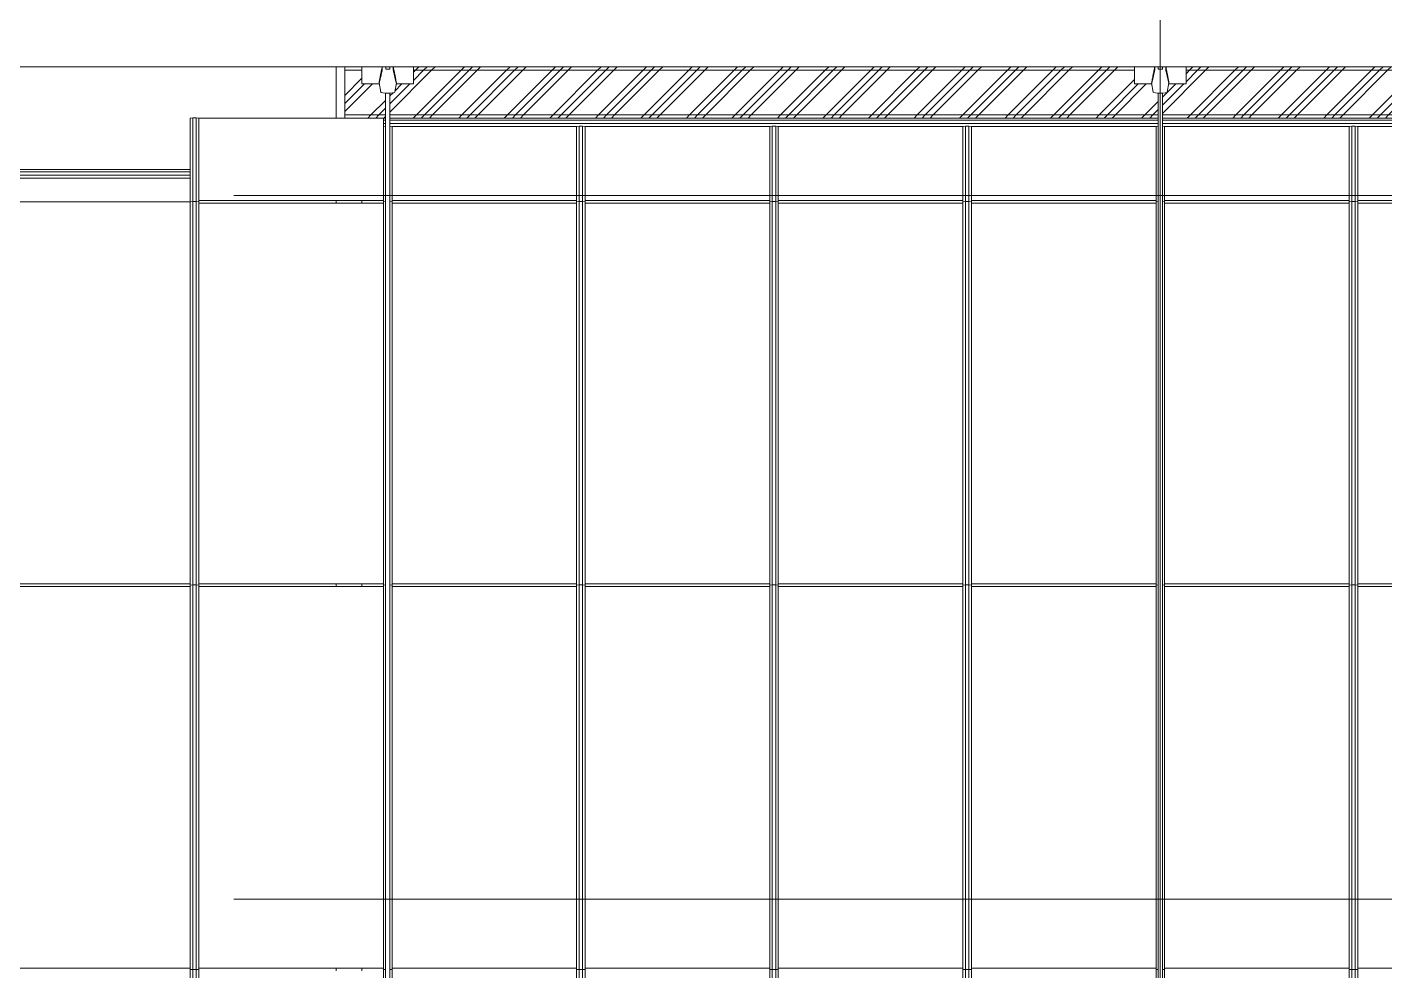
# Model space of a CAD drawing. Header units: millimetres. Extents: x 124696 to 347024, y 412631 to 564609.
# Drawn here: x 251071 to 258980, y 483334 to 488833 of the extents above; entities that cross this region are included whole.
import ezdxf

# ---------------------------------------------------------------- set-up
doc = ezdxf.new("R2010")
doc.units = ezdxf.units.MM
doc.header["$LTSCALE"] = 1500
doc.header["$MEASUREMENT"] = 0
doc.linetypes.add('二层平面图$0$轴网线_12_3_3_3 mm', pattern=[21, 12, -3, 3, -3])
doc.layers.add('0-建筑底图', color=7, linetype='Continuous')
for name, color, linetype, lineweight in [('二层平面图$0$A-LINE', 7, 'Continuous', 9), ('二层平面图$0$A-NORM-MODEL', 6, 'Continuous', 9), ('二层平面图$0$A-WALL-CURT-PANEL-2', 7, 'Continuous', 9), ('二层平面图$0$A-WALL-CURT-STILE-2', 7, 'Continuous', 9), ('二层平面图$0$ANNO-DOTE-1', 10, '二层平面图$0$轴网线_12_3_3_3 mm', 15), ('二层平面图$0$临时结构', 7, 'Continuous', 9)]:
    doc.layers.add(name, color=color, linetype=linetype, lineweight=lineweight)
pattern_1 = [(45, (0, 0), (-132.58252, 132.58252), []), (45, (46.88, 0), (0, 265.16504), []), (45, (-46.88, 0), (0, 265.16504), [])]

# ---------------------------------------------------------------- blocks, each defined once
blk = doc.blocks.new('二层平面图$0$游泳馆侧墙压顶 - 游泳馆侧墙压顶-8562950-104-2F')
at = {"layer": '二层平面图$0$A-LINE'}
blk.add_line((139100, 32250), (96750, 32250), dxfattribs=at)
blk = doc.blocks.new('二层平面图$0$拉锁节点_泳池侧墙2 - 拉锁节点_泳池侧墙2-8588481-104-2F')
at = {"layer": '二层平面图$0$A-LINE'}
for p, q in [((50, 32), (68.6, 32)), ((50, 12), (62.8, 12)), ((197.3, 40.9), (143.2, 50.6)), ((62.8, -12), (50, -12)), ((68.6, -32), (50, -32)), ((143.2, -50.6), (197.3, -40.9))]:
    blk.add_line(p, q, dxfattribs=at)
for start_param, end_param in [(4.712389, 6.252944), (3.171834, 4.712389)]:
    blk.add_ellipse((197.1, 0), major_axis=(0, 41), ratio=0.169005, start_param=start_param, end_param=end_param, dxfattribs=at)
for points, knots in [([(50, 32.2), (53.7, 32.9), (61.3, 34.5), (70.8, 36.4), (78.6, 38), (84.5, 39.2), (89.4, 40.2), (93.3, 41), (96.2, 41.5), (99.1, 42.1), (102.9, 42.9), (107.8, 43.8), (112.5, 44.8), (115.7, 45.4), (117.6, 45.7), (118.9, 46), (120.2, 46.3), (122.1, 46.6), (125.4, 47.2), (130.1, 48.1), (134.3, 48.9), (137.1, 49.4), (138.6, 49.6), (139.5, 49.8), (140.4, 49.9), (141.8, 50.1), (142.7, 50.2), (143.1, 50.1), (143.2, 50.1)], [-0.9955268, -0.9955268, -0.9955268, -0.9955268, -0.9444444, -0.8888889, -0.8611111, -0.8333333, -0.8055556, -0.7916667, -0.7777778, -0.7638889, -0.75, -0.7222222, -0.6944444, -0.6805556, -0.6736111, -0.6666667, -0.6597222, -0.6527778, -0.6388889, -0.6111111, -0.5833333, -0.5694444, -0.5555556, -0.5486111, -0.5416667, -0.5277778, -0.5, -0.4926387, -0.4926387, -0.4926387, -0.4926387]), ([(143.2, -50.1), (143.1, -50.1), (142.7, -50.2), (141.8, -50.1), (140.5, -49.9), (139.6, -49.8), (138.6, -49.6), (137.2, -49.4), (134.4, -48.9), (130.1, -48.1), (125.4, -47.2), (122.1, -46.6), (120.2, -46.3), (118.9, -46), (117.6, -45.7), (115.8, -45.4), (112.5, -44.8), (107.8, -43.8), (103, -42.9), (99.1, -42.1), (96.2, -41.5), (93.3, -41), (89.4, -40.2), (84.6, -39.2), (78.7, -38), (70.8, -36.4), (61.3, -34.5), (53.7, -32.9), (50, -32.2)], [-0.5069782, -0.5069782, -0.5069782, -0.5069782, -0.5, -0.4722222, -0.4583333, -0.4513889, -0.4444444, -0.4305556, -0.4166667, -0.3888889, -0.3611111, -0.3472222, -0.3402778, -0.3333333, -0.3263889, -0.3194444, -0.3055556, -0.2777778, -0.25, -0.2361111, -0.2222222, -0.2083333, -0.1944444, -0.1666667, -0.1388889, -0.1111111, -0.0555556, -0.0044656, -0.0044656, -0.0044656, -0.0044656])]:
    blk.add_open_spline(points, degree=3, knots=knots, dxfattribs=at)
at = {"layer": '二层平面图$0$A-NORM-MODEL'}
for start_param, end_param in [(6.252944, 6.283185), (3.141593, 3.171834)]:
    blk.add_ellipse((197.1, 0), major_axis=(0, 41), ratio=0.169005, start_param=start_param, end_param=end_param, dxfattribs=at)
for points in [[(62.8, 12), (62.9, 10), (63, 6), (63, 2), (63, 0)], [(63, 0), (63, -2), (63, -6), (62.9, -10), (62.8, -12)]]:
    blk.add_open_spline(points, degree=3, dxfattribs=at)
for points, knots in [([(143.2, 50.1), (143.4, 50.1), (143.6, 50.1), (143.4, 49.9), (143.2, 49.8), (142.8, 49.7), (142.1, 49.4), (140.3, 48.9), (137.3, 48.2), (133.7, 47.3), (131.2, 46.6), (129.7, 46.3), (128.7, 46), (127.6, 45.8), (126.2, 45.4), (123.6, 44.8), (119.7, 43.9), (115.7, 42.9), (112.4, 42.1), (110, 41.5), (107.5, 41), (104.2, 40.2), (100, 39.2), (94.9, 38), (88, 36.4), (79.3, 34.4), (72.2, 32.8), (68.6, 32)], [-0.4926387, -0.4926387, -0.4926387, -0.4926387, -0.4722222, -0.4583333, -0.4513889, -0.4444444, -0.4305556, -0.4166667, -0.3888889, -0.3611111, -0.3472222, -0.3402778, -0.3333333, -0.3263889, -0.3194444, -0.3055556, -0.2777778, -0.25, -0.2361111, -0.2222222, -0.2083333, -0.1944444, -0.1666667, -0.1388889, -0.1111111, -0.0555556, 0, 0, 0, 0]), ([(68.6, -32), (72.2, -32.8), (79.3, -34.4), (88, -36.4), (94.8, -38), (100, -39.2), (104.2, -40.2), (107.5, -41), (109.9, -41.5), (112.4, -42.1), (115.7, -42.9), (119.7, -43.8), (123.6, -44.8), (126.2, -45.4), (127.6, -45.8), (128.7, -46), (129.7, -46.3), (131.1, -46.6), (133.7, -47.3), (137.3, -48.2), (140.3, -48.9), (142, -49.4), (142.8, -49.7), (143.1, -49.8), (143.4, -49.9), (143.6, -50.1), (143.4, -50.1), (143.2, -50.1)], [-1, -1, -1, -1, -0.9444444, -0.8888889, -0.8611111, -0.8333333, -0.8055556, -0.7916667, -0.7777778, -0.7638889, -0.75, -0.7222222, -0.6944444, -0.6805556, -0.6736111, -0.6666667, -0.6597222, -0.6527778, -0.6388889, -0.6111111, -0.5833333, -0.5694444, -0.5555556, -0.5486111, -0.5416667, -0.5277778, -0.5069782, -0.5069782, -0.5069782, -0.5069782])]:
    blk.add_open_spline(points, degree=3, knots=knots, dxfattribs=at)
blk = doc.blocks.new('二层平面图$0$2PTs-line 拉杆 - 拉杆_25-V398-104-2F')
at = {"layer": '二层平面图$0$临时结构'}
for p, q in [((112487.5, 32096.5), (112487.5, 22697.1)), ((112487.5, 22697.1), (112487.5, 32096.5)), ((112512.5, 22697.1), (112512.5, 32096.5)), ((112512.5, 32096.5), (112512.5, 22697.1))]:
    blk.add_line(p, q, dxfattribs=at)
blk.add_ellipse((112500, 22697.1), major_axis=(12.5, 0), ratio=0.168962, start_param=3.141593, end_param=6.283185, dxfattribs=at)
blk = doc.blocks.new('二层平面图$0$玻璃屋面天沟 - 玻璃屋面天沟-8739030-104-2F')
at = {"layer": '二层平面图$0$A-NORM-MODEL'}
h = blk.add_hatch(dxfattribs=at)
h.set_pattern_fill('FP_47', color=256, style=0, pattern_type=2)
h.set_pattern_definition(pattern_1)
h.paths.add_polyline_path([(135170, 32230), (135170, 32250), (135150, 32250), (135150, 32230)])
h.paths.add_polyline_path([(107750, 32230), (107850, 32230), (107850, 32250), (107750, 32250)])
h.paths.add_polyline_path([(108150, 32230), (112350, 32230), (112350, 32250), (108150, 32250)])
h.paths.add_polyline_path([(134850, 32230), (134850, 32250), (130650, 32250), (130650, 32230), (134218, 32230)])
h.paths.add_polyline_path([(112650, 32230), (116850, 32230), (116850, 32250), (112650, 32250)])
h.paths.add_polyline_path([(130350, 32230), (130350, 32250), (126150, 32250), (126150, 32230), (130076.1, 32230)])
h.paths.add_polyline_path([(117150, 32230), (121350, 32230), (121350, 32250), (117150, 32250)])
h.paths.add_polyline_path([(125850, 32230), (125850, 32250), (121650, 32250), (121650, 32230), (124553.7, 32230)])
h = blk.add_hatch(dxfattribs=at)
h.set_pattern_fill('FP_47', color=256, style=0, pattern_type=2)
h.set_pattern_definition(pattern_1)
h.paths.add_polyline_path([(121512.5, 31970), (125987.5, 31970), (125987.5, 32096.5), (125968, 32098.8), (125961.8, 32101.1), (125959, 32102.9), (125950.3, 32150), (125850, 32150), (125850, 32230), (121650, 32230), (121650, 32150), (121548.5, 32150), (121540.1, 32102.3), (121532, 32098.8), (121512.5, 32096.4)])
h.paths.add_polyline_path([(107968, 31970), (107987.5, 31970), (107986.3, 32096.6), (107968, 32098.8), (107961.8, 32101.1), (107959, 32102.9), (107950.3, 32150), (107850, 32150), (107850, 32230), (107750, 32230), (107750, 31970)])
h.paths.add_polyline_path([(108032, 31970), (112487.5, 31970), (112487.5, 32096.5), (112468, 32098.8), (112461.8, 32101.1), (112459, 32102.9), (112450.3, 32150), (112350, 32150), (112350, 32230), (108150, 32230), (108150, 32150), (108048.5, 32150), (108039.3, 32101.8), (108032, 32098.8), (108012.5, 32096.4), (108012.5, 31970), (108022.2, 31970)])
h.paths.add_polyline_path([(112532, 31970), (116987.5, 31970), (116987.5, 32096.5), (116968, 32098.8), (116961.8, 32101.1), (116959, 32102.9), (116950.3, 32150), (116850, 32150), (116850, 32230), (112650, 32230), (112650, 32150), (112548.5, 32150), (112539.3, 32101.8), (112532, 32098.8), (112512.5, 32096.4), (112512.5, 31970), (112522.2, 31970)])
h.paths.add_polyline_path([(135022.2, 31970), (135150, 31970), (135150, 32150), (135048.5, 32150), (135039.3, 32101.8), (135032, 32098.8), (135012.5, 32096.4), (135012.5, 31970)])
h.paths.add_polyline_path([(117032, 31970), (121487.5, 31970), (121487.5, 32096.5), (121468, 32098.8), (121460.7, 32101.8), (121459, 32102.9), (121450.3, 32150), (121350, 32150), (121350, 32230), (117150, 32230), (117150, 32150), (117048.5, 32150), (117039.3, 32101.8), (117032, 32098.8), (117012.5, 32096.4), (117012.5, 31970), (117022.2, 31970)])
h.paths.add_polyline_path([(134987.5, 31970), (134987.5, 32096.5), (134968, 32098.8), (134961.4, 32101.4), (134959, 32102.9), (134950.3, 32150), (134850, 32150), (134850, 32230), (130650, 32230), (130650, 32150), (130548.5, 32150), (130539.3, 32101.8), (130532, 32098.8), (130512.5, 32096.4), (130512.5, 31970), (134977.8, 31970)])
h.paths.add_polyline_path([(126032, 31970), (130487.5, 31970), (130487.5, 32096.5), (130468, 32098.8), (130461.8, 32101.1), (130459, 32102.9), (130450.3, 32150), (130350, 32150), (130350, 32230), (126150, 32230), (126150, 32150), (126048.5, 32150), (126039.3, 32101.8), (126032, 32098.8), (126012.5, 32096.4), (126012.5, 31970), (126022.2, 31970)])
h = blk.add_hatch(dxfattribs=at)
h.set_pattern_fill('FP_47', color=256, style=0, pattern_type=2)
h.set_pattern_definition(pattern_1)
h.paths.add_polyline_path([(128695.5, 31951.6), (130487.5, 31951.6), (130487.5, 31970), (126012.5, 31970), (126012.5, 31951.6), (128250, 31951.6)])
h.paths.add_polyline_path([(121102.1, 31951.6), (121487.5, 31951.6), (121487.5, 31970), (117012.5, 31970), (117012.5, 31951.6), (120411.8, 31951.6)])
h.paths.add_polyline_path([(135150, 31951.6), (135150, 31970), (135012.5, 31970), (135012.5, 31951.6)])
h.paths.add_polyline_path([(107986.3, 31951.6), (107987.5, 31951.6), (107986.3, 31970), (107750, 31970), (107750, 31951.6), (107975, 31951.6)])
h.paths.add_polyline_path([(134987.5, 31951.6), (134987.5, 31970), (130512.5, 31970), (130512.5, 31951.6), (134908.3, 31951.6)])
h.paths.add_polyline_path([(108012.5, 31951.6), (112487.5, 31951.6), (112487.5, 31970), (108012.5, 31970)])
h.paths.add_polyline_path([(112512.5, 31951.6), (116987.5, 31951.6), (116987.5, 31970), (112512.5, 31970)])
h.paths.add_polyline_path([(125987.5, 31951.6), (125987.5, 31970), (121512.5, 31970), (121512.5, 31951.6), (125934.3, 31951.6)])
at = {"layer": '二层平面图$0$A-LINE'}
for p, q in [((107850, 32230), (107750, 32230)), ((112350, 32230), (108150, 32230)), ((116850, 32230), (112650, 32230)), ((107986.3, 31970), (107750, 31970)), ((112487.5, 31970), (108012.5, 31970)), ((116987.5, 31970), (112512.5, 31970))]:
    blk.add_line(p, q, dxfattribs=at)
blk = doc.blocks.new('二层平面图$0$系统嵌板 - 玻璃-V411-104-2F')
at = {"layer": '二层平面图$0$A-WALL-CURT-PANEL-2'}
for p, q in [((106850, 29221.8), (105775, 29221.8)), ((105775, 29221.8), (105775, 28109.6)), ((105775, 28109.6), (105775, 26997.5)), ((105775, 26997.5), (106850, 26997.5))]:
    blk.add_line(p, q, dxfattribs=at)
blk = doc.blocks.new('二层平面图$0$系统嵌板 - 玻璃-13232863-104-2F')
at = {"layer": '二层平面图$0$A-WALL-CURT-PANEL-2'}
for p, q in [((106850, 31463.6), (105775, 31463.6)), ((105775, 31463.6), (105775, 30346.6)), ((105775, 30346.6), (105775, 29237)), ((105775, 29237), (106850, 29237))]:
    blk.add_line(p, q, dxfattribs=at)
blk = doc.blocks.new('二层平面图$0$系统嵌板 - 玻璃-V412-104-2F')
at = {"layer": '二层平面图$0$A-WALL-CURT-PANEL-2'}
for p, q in [((106850, 31602.1), (105775, 31602.1)), ((105775, 31602.1), (105775, 31463.7)), ((105775, 31463.7), (106850, 31463.7))]:
    blk.add_line(p, q, dxfattribs=at)
blk = doc.blocks.new('二层平面图$0$矩形竖梃 - 泳池固定屋面龙骨_中-V428-104-2F')
at = {"layer": '二层平面图$0$A-WALL-CURT-STILE-2'}
for p, q in [((105775, 31638.7), (105775, 31651.6)), ((106850, 31651.6), (105775, 31651.6)), ((105775, 31618.9), (105775, 31638.7)), ((106850, 31638.7), (105775, 31638.7)), ((105775, 31602.1), (105775, 31618.9)), ((106850, 31618.9), (105775, 31618.9)), ((106850, 31602.1), (105775, 31602.1))]:
    blk.add_line(p, q, dxfattribs=at)
blk = doc.blocks.new('二层平面图$0$系统嵌板 - 玻璃-V491-104-2F')
at = {"layer": '二层平面图$0$A-WALL-CURT-PANEL-2'}
for p, q in [((133850, 29222.1), (132775, 29222.1)), ((132775, 29222.1), (132775, 28109.8)), ((133850, 28109.8), (133850, 29222.1)), ((132775, 28109.8), (132775, 26997.6)), ((133850, 26997.6), (133850, 28109.8)), ((132775, 26997.6), (133850, 26997.6))]:
    blk.add_line(p, q, dxfattribs=at)
blk = doc.blocks.new('二层平面图$0$系统嵌板 - 玻璃-V492-104-2F')
at = {"layer": '二层平面图$0$A-WALL-CURT-PANEL-2'}
for p, q in [((133850, 31456.5), (132775, 31456.5)), ((132775, 31456.5), (132775, 30346.9)), ((133850, 30346.9), (133850, 31456.5)), ((132775, 30346.9), (132775, 29237.2)), ((133850, 29237.2), (133850, 30346.9)), ((132775, 29237.2), (133850, 29237.2))]:
    blk.add_line(p, q, dxfattribs=at)
blk = doc.blocks.new('二层平面图$0$系统嵌板 - 玻璃-V482-104-2F')
at = {"layer": '二层平面图$0$A-WALL-CURT-PANEL-2'}
for p, q in [((134975, 31902.1), (133900, 31902.1)), ((133900, 31902.1), (133900, 31471.6)), ((134975, 31471.6), (134975, 31902.1)), ((133900, 31471.6), (134975, 31471.6))]:
    blk.add_line(p, q, dxfattribs=at)
blk = doc.blocks.new('二层平面图$0$矩形竖梃 - 泳池固定屋面龙骨_中-13232934-104-2F')
at = {"layer": '二层平面图$0$A-WALL-CURT-STILE-2'}
for p, q in [((107986.3, 31903.6), (107975, 31902.1)), ((107975, 31902.1), (107975, 31464.1)), ((108025, 31902.1), (108012.5, 31903.8)), ((108025, 31902.1), (108025, 31464.1)), ((107975, 31464.1), (107986.3, 31465.5)), ((108012.5, 31465.6), (108025, 31464.1))]:
    blk.add_line(p, q, dxfattribs=at)
blk = doc.blocks.new('二层平面图$0$矩形竖梃 - 泳池固定屋面龙骨_边-V541-104-2F')
at = {"layer": '二层平面图$0$A-WALL-CURT-STILE-2'}
for p, q in [((106865, 26991.3), (106850, 26990)), ((106850, 26990), (106850, 25868.1)), ((106885, 26991.3), (106865, 26991.3)), ((106865, 26991.3), (106865, 25869.2)), ((106900, 26990), (106885, 26991.3)), ((106885, 26991.3), (106885, 25869.2)), ((106900, 26990), (106900, 25868.1))]:
    blk.add_line(p, q, dxfattribs=at)
blk = doc.blocks.new('二层平面图$0$矩形竖梃 - 泳池固定屋面龙骨_边-V542-104-2F')
at = {"layer": '二层平面图$0$A-WALL-CURT-STILE-2'}
for p, q in [((106850, 28109.8), (106850, 26990)), ((106865, 28111.3), (106865, 26991.3)), ((106885, 28111.3), (106885, 26991.3)), ((106900, 28109.8), (106900, 26990)), ((106850, 26990), (106865, 26991.3)), ((106865, 26991.3), (106885, 26991.3)), ((106885, 26991.3), (106900, 26990))]:
    blk.add_line(p, q, dxfattribs=at)
blk = doc.blocks.new('二层平面图$0$矩形竖梃 - 泳池固定屋面龙骨_边-13232936-104-2F')
at = {"layer": '二层平面图$0$A-WALL-CURT-STILE-2'}
for p, q in [((136075, 6770.3), (136075, 7890.2)), ((136090, 6768.7), (136090, 7888.7)), ((136110, 6768.7), (136110, 7888.7)), ((136125, 6770.3), (136125, 7890.2)), ((136075, 6770.3), (136090, 6768.7)), ((136090, 6768.7), (136110, 6768.7)), ((136110, 6768.7), (136125, 6770.3))]:
    blk.add_line(p, q, dxfattribs=at)
blk = doc.blocks.new('二层平面图$0$矩形竖梃 - 泳池固定屋面龙骨_边-13232937-104-2F')
at = {"layer": '二层平面图$0$A-WALL-CURT-STILE-2'}
for p, q in [((136090, 6768.7), (136075, 6770.3)), ((136075, 5653.1), (136075, 6770.3)), ((136110, 6768.7), (136090, 6768.7)), ((136090, 5651.3), (136090, 6768.7)), ((136125, 6770.3), (136110, 6768.7)), ((136110, 5651.3), (136110, 6768.7)), ((136125, 5653.1), (136125, 6770.3))]:
    blk.add_line(p, q, dxfattribs=at)
blk = doc.blocks.new('二层平面图$0$矩形竖梃 - 泳池固定屋面龙骨_边-13232930-104-2F')
at = {"layer": '二层平面图$0$A-WALL-CURT-STILE-2'}
for p, q in [((136075, 4535.9), (136075, 5653.1)), ((136090, 4534.1), (136090, 5651.3)), ((136110, 4534.1), (136110, 5651.3)), ((136125, 4535.9), (136125, 5653.1)), ((136075, 4535.9), (136090, 4534.1)), ((136090, 4534.1), (136110, 4534.1)), ((136110, 4534.1), (136125, 4535.9))]:
    blk.add_line(p, q, dxfattribs=at)
blk = doc.blocks.new('二层平面图$0$矩形竖梃 - 泳池固定屋面龙骨_边-13232931-104-2F')
at = {"layer": '二层平面图$0$A-WALL-CURT-STILE-2'}
for p, q in [((106850, 31951.6), (106865, 31953.6)), ((106850, 31951.6), (106850, 31464.1)), ((106865, 31953.6), (106885, 31953.6)), ((106865, 31953.6), (106865, 31465.9)), ((106885, 31953.6), (106900, 31951.6)), ((106885, 31953.6), (106885, 31465.9)), ((106900, 31951.6), (106900, 31464.1)), ((106850, 31464.1), (106865, 31465.9)), ((106865, 31465.9), (106885, 31465.9)), ((106885, 31465.9), (106900, 31464.1))]:
    blk.add_line(p, q, dxfattribs=at)
blk = doc.blocks.new('二层平面图$0$矩形竖梃 - 泳池固定屋面龙骨_中-8775596-104-2F')
at = {"layer": '二层平面图$0$A-WALL-CURT-STILE-2'}
for p, q in [((132750, 4081.1), (133875, 4081.1)), ((132750, 4061.3), (133875, 4061.3)), ((132750, 4048.4), (133875, 4048.4)), ((132775, 4097.9), (133850, 4097.9))]:
    blk.add_line(p, q, dxfattribs=at)
blk = doc.blocks.new('二层平面图$0$矩形竖梃 - 泳池固定屋面龙骨_中-V546-104-2F')
at = {"layer": '二层平面图$0$A-WALL-CURT-STILE-2'}
for p, q in [((131625, 31951.6), (130512.5, 31951.6)), ((131625, 31938.7), (130512.5, 31938.7)), ((131625, 31918.9), (130512.5, 31918.9)), ((131600, 31902.1), (130525, 31902.1))]:
    blk.add_line(p, q, dxfattribs=at)
blk = doc.blocks.new('二层平面图$0$矩形竖梃 - 泳池固定屋面龙骨_中-V545-104-2F')
at = {"layer": '二层平面图$0$A-WALL-CURT-STILE-2'}
for p, q in [((134987.5, 31951.6), (133875, 31951.6)), ((134987.5, 31938.7), (133875, 31938.7)), ((134987.5, 31918.9), (133875, 31918.9)), ((134975, 31902.1), (133900, 31902.1))]:
    blk.add_line(p, q, dxfattribs=at)
blk = doc.blocks.new('二层平面图$0$矩形竖梃 - 泳池固定屋面龙骨_中-V548-104-2F')
at = {"layer": '二层平面图$0$A-WALL-CURT-STILE-2'}
for p, q in [((107975, 31938.7), (107975, 31951.6)), ((107986.3, 31951.6), (107975, 31951.6)), ((109125, 31951.6), (108012.5, 31951.6)), ((107975, 31918.9), (107975, 31938.7)), ((107986.3, 31938.7), (107975, 31938.7)), ((107975, 31902.1), (107975, 31918.9)), ((107986.3, 31918.9), (107975, 31918.9)), ((109125, 31938.7), (108012.5, 31938.7)), ((109125, 31918.9), (108012.5, 31918.9)), ((109100, 31902.1), (108025, 31902.1))]:
    blk.add_line(p, q, dxfattribs=at)
blk = doc.blocks.new('二层平面图$0$矩形竖梃 - 泳池固定屋面龙骨_中-V579-104-2F')
at = {"layer": '二层平面图$0$A-WALL-CURT-STILE-2'}
for p, q in [((133865, 26991.3), (133850, 26990)), ((133850, 26990), (133850, 25868.1)), ((133885, 26991.3), (133865, 26991.3)), ((133865, 26991.3), (133865, 25869.2)), ((133900, 26990), (133885, 26991.3)), ((133885, 26991.3), (133885, 25869.2)), ((133900, 26990), (133900, 25868.1))]:
    blk.add_line(p, q, dxfattribs=at)
blk = doc.blocks.new('二层平面图$0$矩形竖梃 - 泳池固定屋面龙骨_中-V580-104-2F')
at = {"layer": '二层平面图$0$A-WALL-CURT-STILE-2'}
for p, q in [((133850, 28109.8), (133850, 26990)), ((133865, 28111.3), (133865, 26991.3)), ((133885, 28111.3), (133885, 26991.3)), ((133900, 28109.8), (133900, 26990)), ((133850, 26990), (133865, 26991.3)), ((133865, 26991.3), (133885, 26991.3)), ((133885, 26991.3), (133900, 26990))]:
    blk.add_line(p, q, dxfattribs=at)
blk = doc.blocks.new('二层平面图$0$矩形竖梃 - 泳池固定屋面龙骨_中-V581-104-2F')
at = {"layer": '二层平面图$0$A-WALL-CURT-STILE-2'}
for p, q in [((133865, 29231.3), (133850, 29229.7)), ((133850, 29229.7), (133850, 28109.8)), ((133885, 29231.3), (133865, 29231.3)), ((133865, 29231.3), (133865, 28111.3)), ((133900, 29229.7), (133885, 29231.3)), ((133885, 29231.3), (133885, 28111.3)), ((133900, 29229.7), (133900, 28109.8))]:
    blk.add_line(p, q, dxfattribs=at)
blk = doc.blocks.new('二层平面图$0$矩形竖梃 - 泳池固定屋面龙骨_中-V582-104-2F')
at = {"layer": '二层平面图$0$A-WALL-CURT-STILE-2'}
for p, q in [((133850, 30346.9), (133850, 29229.7)), ((133865, 30348.7), (133865, 29231.3)), ((133885, 30348.7), (133885, 29231.3)), ((133900, 30346.9), (133900, 29229.7)), ((133850, 29229.7), (133865, 29231.3)), ((133865, 29231.3), (133885, 29231.3)), ((133885, 29231.3), (133900, 29229.7))]:
    blk.add_line(p, q, dxfattribs=at)
blk = doc.blocks.new('二层平面图$0$矩形竖梃 - 泳池固定屋面龙骨_中-13232933-104-2F')
at = {"layer": '二层平面图$0$A-WALL-CURT-STILE-2'}
for p, q in [((133865, 31465.9), (133850, 31464.1)), ((133850, 31464.1), (133850, 30346.9)), ((133885, 31465.9), (133865, 31465.9)), ((133865, 31465.9), (133865, 30348.7)), ((133900, 31464.1), (133885, 31465.9)), ((133885, 31465.9), (133885, 30348.7)), ((133900, 31464.1), (133900, 30346.9))]:
    blk.add_line(p, q, dxfattribs=at)
blk = doc.blocks.new('二层平面图$0$矩形竖梃 - 泳池固定屋面龙骨_中-13232938-104-2F')
at = {"layer": '二层平面图$0$A-WALL-CURT-STILE-2'}
for p, q in [((133850, 31902.1), (133865, 31904)), ((133850, 31902.1), (133850, 31464.1)), ((133865, 31904), (133885, 31904)), ((133865, 31904), (133865, 31465.9)), ((133885, 31904), (133900, 31902.1)), ((133885, 31904), (133885, 31465.9)), ((133900, 31902.1), (133900, 31464.1)), ((133850, 31464.1), (133865, 31465.9)), ((133865, 31465.9), (133885, 31465.9)), ((133885, 31465.9), (133900, 31464.1))]:
    blk.add_line(p, q, dxfattribs=at)
blk = doc.blocks.new('二层平面图$0$矩形竖梃 - 泳池固定屋面龙骨_中-V594-104-2F')
at = {"layer": '二层平面图$0$A-WALL-CURT-STILE-2'}
for p, q in [((130487.9, 26991.1), (130475, 26990)), ((130475, 26990), (130475, 25868.1)), ((130525, 26990), (130512.1, 26991.1)), ((130525, 26990), (130525, 25868.1))]:
    blk.add_line(p, q, dxfattribs=at)
blk = doc.blocks.new('二层平面图$0$矩形竖梃 - 泳池固定屋面龙骨_中-V595-104-2F')
at = {"layer": '二层平面图$0$A-WALL-CURT-STILE-2'}
for p, q in [((130475, 28109.8), (130475, 26990)), ((130525, 28109.8), (130525, 26990)), ((130475, 26990), (130487.9, 26991.1)), ((130512.1, 26991.1), (130525, 26990))]:
    blk.add_line(p, q, dxfattribs=at)
blk = doc.blocks.new('二层平面图$0$矩形竖梃 - 泳池固定屋面龙骨_中-V596-104-2F')
at = {"layer": '二层平面图$0$A-WALL-CURT-STILE-2'}
for p, q in [((130487.9, 29231.1), (130475, 29229.7)), ((130475, 29229.7), (130475, 28109.8)), ((130525, 29229.7), (130512.1, 29231.1)), ((130525, 29229.7), (130525, 28109.8))]:
    blk.add_line(p, q, dxfattribs=at)
blk = doc.blocks.new('二层平面图$0$矩形竖梃 - 泳池固定屋面龙骨_中-V597-104-2F')
at = {"layer": '二层平面图$0$A-WALL-CURT-STILE-2'}
for p, q in [((130475, 30346.9), (130475, 29229.7)), ((130525, 30346.9), (130525, 29229.7)), ((130475, 29229.7), (130487.9, 29231.1)), ((130512.1, 29231.1), (130525, 29229.7))]:
    blk.add_line(p, q, dxfattribs=at)
blk = doc.blocks.new('二层平面图$0$矩形竖梃 - 泳池固定屋面龙骨_中-V598-104-2F')
at = {"layer": '二层平面图$0$A-WALL-CURT-STILE-2'}
for p, q in [((130487.5, 31465.6), (130475, 31464.1)), ((130475, 31464.1), (130475, 30346.9)), ((130525, 31464.1), (130512.5, 31465.6)), ((130525, 31464.1), (130525, 30346.9))]:
    blk.add_line(p, q, dxfattribs=at)
blk = doc.blocks.new('二层平面图$0$矩形竖梃 - 泳池固定屋面龙骨_中-V599-104-2F')
at = {"layer": '二层平面图$0$A-WALL-CURT-STILE-2'}
for p, q in [((130475, 31902.1), (130487.5, 31903.7)), ((130475, 31902.1), (130475, 31464.1)), ((130512.5, 31903.7), (130525, 31902.1)), ((130525, 31902.1), (130525, 31464.1)), ((130475, 31464.1), (130487.5, 31465.6)), ((130512.5, 31465.6), (130525, 31464.1))]:
    blk.add_line(p, q, dxfattribs=at)
blk = doc.blocks.new('二层平面图$0$矩形竖梃 - 泳池固定屋面龙骨_中-13232939-104-2F')
at = {"layer": '二层平面图$0$A-WALL-CURT-STILE-2'}
for p, q in [((109100, 31902.1), (109115, 31904)), ((109100, 31902.1), (109100, 31464.1)), ((109115, 31904), (109135, 31904)), ((109115, 31904), (109115, 31465.9)), ((109135, 31904), (109150, 31902.1)), ((109135, 31904), (109135, 31465.9)), ((109150, 31902.1), (109150, 31464.1)), ((109100, 31464.1), (109115, 31465.9)), ((109115, 31465.9), (109135, 31465.9)), ((109135, 31465.9), (109150, 31464.1))]:
    blk.add_line(p, q, dxfattribs=at)
blk = doc.blocks.new('二层平面图$0$系统嵌板 - 玻璃-13233068-104-2F')
at = {"layer": '二层平面图$0$A-WALL-CURT-PANEL-2'}
for p, q in [((107975, 31951.6), (106900, 31951.6)), ((106900, 31951.6), (106900, 31471.6)), ((107975, 31471.6), (107975, 31902.1)), ((106900, 31471.6), (107975, 31471.6))]:
    blk.add_line(p, q, dxfattribs=at)
blk = doc.blocks.new('二层平面图$0$矩形竖梃 - 泳池固定屋面龙骨_中-V623-104-2F')
at = {"layer": '二层平面图$0$A-WALL-CURT-STILE-2'}
for p, q in [((107986.3, 26991), (107975, 26990)), ((107975, 26990), (107975, 25868.1)), ((108025, 26990), (108012.1, 26991.1)), ((108025, 26990), (108025, 25868.1))]:
    blk.add_line(p, q, dxfattribs=at)
blk = doc.blocks.new('二层平面图$0$矩形竖梃 - 泳池固定屋面龙骨_中-V624-104-2F')
at = {"layer": '二层平面图$0$A-WALL-CURT-STILE-2'}
for p, q in [((107975, 28109.8), (107975, 26990)), ((108025, 28109.8), (108025, 26990)), ((107975, 26990), (107986.3, 26991)), ((108012.1, 26991.1), (108025, 26990))]:
    blk.add_line(p, q, dxfattribs=at)
blk = doc.blocks.new('二层平面图$0$矩形竖梃 - 泳池固定屋面龙骨_中-V625-104-2F')
at = {"layer": '二层平面图$0$A-WALL-CURT-STILE-2'}
for p, q in [((107986.3, 29230.9), (107975, 29229.7)), ((107975, 29229.7), (107975, 28109.8)), ((108025, 29229.7), (108012.1, 29231.1)), ((108025, 29229.7), (108025, 28109.8))]:
    blk.add_line(p, q, dxfattribs=at)
blk = doc.blocks.new('二层平面图$0$矩形竖梃 - 泳池固定屋面龙骨_中-V626-104-2F')
at = {"layer": '二层平面图$0$A-WALL-CURT-STILE-2'}
for p, q in [((107975, 30346.9), (107975, 29229.7)), ((108025, 30346.9), (108025, 29229.7)), ((107975, 29229.7), (107986.3, 29230.9)), ((108012.1, 29231.1), (108025, 29229.7))]:
    blk.add_line(p, q, dxfattribs=at)
blk = doc.blocks.new('二层平面图$0$矩形竖梃 - 泳池固定屋面龙骨_中-V627-104-2F')
at = {"layer": '二层平面图$0$A-WALL-CURT-STILE-2'}
for p, q in [((107986.3, 31465.5), (107975, 31464.1)), ((107975, 31464.1), (107975, 30346.9)), ((108025, 31464.1), (108012.5, 31465.6)), ((108025, 31464.1), (108025, 30346.9))]:
    blk.add_line(p, q, dxfattribs=at)
blk = doc.blocks.new('二层平面图$0$固定屋面幕墙 - 固定屋面幕墙-8787557-104-2F')
at = {"layer": '二层平面图$0$A-NORM-MODEL'}
h = blk.add_hatch(dxfattribs=at)
h.set_pattern_fill('FP_46', color=256, style=0, pattern_type=2)
h.set_pattern_definition(pattern_1)
h.paths.add_polyline_path([(121487.5, 31951.6), (121487.5, 31970), (117012.5, 31970), (117012.5, 31951.6), (121425, 31951.6)])
h.paths.add_polyline_path([(135075, 31951.6), (135150, 31951.6), (135150, 31970), (135012.5, 31970), (135012.5, 31951.6)])
h.paths.add_polyline_path([(134987.5, 31951.6), (134987.5, 31970), (130512.5, 31970), (130512.5, 31951.6), (134925, 31951.6)])
h.paths.add_polyline_path([(121512.5, 31951.6), (125987.5, 31951.6), (125987.5, 31970), (121512.5, 31970)])
h.paths.add_polyline_path([(107986.3, 31951.6), (107987.5, 31951.6), (107986.3, 31970), (107750, 31970), (107750, 31951.6), (107975, 31951.6)])
h.paths.add_polyline_path([(108012.5, 31951.6), (112487.5, 31951.6), (112487.5, 31970), (108012.5, 31970)])
h.paths.add_polyline_path([(130487.5, 31951.6), (130487.5, 31970), (126012.5, 31970), (126012.5, 31951.6), (130425, 31951.6)])
h.paths.add_polyline_path([(112512.5, 31951.6), (116987.5, 31951.6), (116987.5, 31970), (112512.5, 31970)])
at = {"layer": '二层平面图$0$A-LINE'}
for p, q in [((107750, 31970), (107986.3, 31970)), ((108012.5, 31970), (112487.5, 31970)), ((112512.5, 31970), (116987.5, 31970))]:
    blk.add_line(p, q, dxfattribs=at)
blk = doc.blocks.new('二层平面图$0$矩形竖梃 - 幕墙龙骨_30_150-8792819-104-2F')
at = {"layer": '二层平面图$0$A-WALL-CURT-STILE-2'}
for p, q in [((107700, 31456.7), (107700, 31470)), ((107850, 31470), (107850, 31456.7)), ((107700, 29222.2), (107700, 29237.3)), ((107850, 29237.3), (107850, 29222.2)), ((107700, 26982.4), (107700, 26997.6)), ((107850, 26997.6), (107850, 26982.4))]:
    blk.add_line(p, q, dxfattribs=at)
blk = doc.blocks.new('二层平面图$0$系统嵌板 - 深灰色蜂窝铝板-8792803-104-2F')
at = {"layer": '二层平面图$0$A-WALL-CURT-PANEL-2'}
for p, q in [((285, 0), (-13.4, 0)), ((-13.4, -50), (285, -50))]:
    blk.add_line(p, q, dxfattribs=at)
blk = doc.blocks.new('二层平面图')
at = {"layer": '二层平面图$0$A-LINE', "color": 8}
for p, q in [((107850, 32150), (107850, 32250)), ((108150, 32250), (108150, 32150)), ((112350, 32150), (112350, 32250)), ((112650, 32250), (112650, 32150)), ((107850, 32150), (107952.1, 32150)), ((108048.2, 32150), (108150, 32150)), ((112350, 32150), (112452.1, 32150)), ((112548.2, 32150), (112650, 32150))]:
    blk.add_line(p, q, dxfattribs=at)
at = {"layer": '二层平面图$0$ANNO-DOTE-1', "color": 8}
for p, q in [((112500, -6710.3), (112500, 86692)), ((-18896.2, 31500), (161528.2, 31500)), ((-18896.2, 27400), (161528.2, 27400))]:
    blk.add_line(p, q, dxfattribs=at)
at = {"layer": '二层平面图$0$A-NORM-MODEL', "color": 8}
for name in ['二层平面图$0$游泳馆侧墙压顶 - 游泳馆侧墙压顶-8562950-104-2F', '二层平面图$0$玻璃屋面天沟 - 玻璃屋面天沟-8739030-104-2F', '二层平面图$0$固定屋面幕墙 - 固定屋面幕墙-8787557-104-2F']:
    blk.add_blockref(name, (0, 0), dxfattribs=at)
at = {"layer": '二层平面图$0$A-NORM-MODEL', "color": 8, "rotation": 270.0000000000001}
for p in [(108000, 32300), (112500, 32300)]:
    blk.add_blockref('二层平面图$0$拉锁节点_泳池侧墙2 - 拉锁节点_泳池侧墙2-8588481-104-2F', p, dxfattribs=at)
at = {"layer": '二层平面图$0$A-WALL-CURT-PANEL-2', "color": 8, "rotation": 89.99999999999982}
blk.add_blockref('二层平面图$0$系统嵌板 - 深灰色蜂窝铝板-8792803-104-2F', (107700, 31965), dxfattribs=at)
at = {"layer": '二层平面图$0$A-WALL-CURT-PANEL-2', "color": 8}
for name, p in [('二层平面图$0$系统嵌板 - 玻璃-13233068-104-2F', (0, 0)), ('二层平面图$0$系统嵌板 - 玻璃-V482-104-2F', (-25875, 0)), ('二层平面图$0$系统嵌板 - 玻璃-V482-104-2F', (-24750, 0)), ('二层平面图$0$系统嵌板 - 玻璃-V482-104-2F', (-23625, 0)), ('二层平面图$0$系统嵌板 - 玻璃-V482-104-2F', (-22500, 0)), ('二层平面图$0$系统嵌板 - 玻璃-V482-104-2F', (-21375, 0)), ('二层平面图$0$系统嵌板 - 玻璃-V482-104-2F', (-20250, 0)), ('二层平面图$0$系统嵌板 - 玻璃-V412-104-2F', (0, 0)), ('二层平面图$0$系统嵌板 - 玻璃-13232863-104-2F', (0, 0)), ('二层平面图$0$系统嵌板 - 玻璃-V492-104-2F', (-25875, 0)), ('二层平面图$0$系统嵌板 - 玻璃-V492-104-2F', (-24750, 0)), ('二层平面图$0$系统嵌板 - 玻璃-V492-104-2F', (-23625, 0)), ('二层平面图$0$系统嵌板 - 玻璃-V492-104-2F', (-22500, 0)), ('二层平面图$0$系统嵌板 - 玻璃-V492-104-2F', (-21375, 0)), ('二层平面图$0$系统嵌板 - 玻璃-V492-104-2F', (-20250, 0)), ('二层平面图$0$系统嵌板 - 玻璃-V492-104-2F', (-19125, 0)), ('二层平面图$0$系统嵌板 - 玻璃-V411-104-2F', (0, 0)), ('二层平面图$0$系统嵌板 - 玻璃-V491-104-2F', (-25875, 0)), ('二层平面图$0$系统嵌板 - 玻璃-V491-104-2F', (-24750, 0)), ('二层平面图$0$系统嵌板 - 玻璃-V491-104-2F', (-23625, 0)), ('二层平面图$0$系统嵌板 - 玻璃-V491-104-2F', (-22500, 0)), ('二层平面图$0$系统嵌板 - 玻璃-V491-104-2F', (-21375, 0)), ('二层平面图$0$系统嵌板 - 玻璃-V491-104-2F', (-20250, 0)), ('二层平面图$0$系统嵌板 - 玻璃-V491-104-2F', (-19125, 0))]:
    blk.add_blockref(name, p, dxfattribs=at)
at = {"layer": '二层平面图$0$A-WALL-CURT-STILE-2', "color": 8}
for name, p in [('二层平面图$0$矩形竖梃 - 泳池固定屋面龙骨_边-13232931-104-2F', (0, 0)), ('二层平面图$0$矩形竖梃 - 泳池固定屋面龙骨_中-V548-104-2F', (0, 0)), ('二层平面图$0$矩形竖梃 - 泳池固定屋面龙骨_中-V545-104-2F', (-22500, 0)), ('二层平面图$0$矩形竖梃 - 泳池固定屋面龙骨_中-V546-104-2F', (-18000, 0)), ('二层平面图$0$矩形竖梃 - 泳池固定屋面龙骨_中-13232934-104-2F', (0, 0)), ('二层平面图$0$矩形竖梃 - 泳池固定屋面龙骨_中-13232939-104-2F', (0, 0)), ('二层平面图$0$矩形竖梃 - 泳池固定屋面龙骨_中-13232938-104-2F', (-23625, 0)), ('二层平面图$0$矩形竖梃 - 泳池固定屋面龙骨_中-13232938-104-2F', (-22500, 0)), ('二层平面图$0$矩形竖梃 - 泳池固定屋面龙骨_中-V599-104-2F', (-18000, 0)), ('二层平面图$0$矩形竖梃 - 泳池固定屋面龙骨_中-13232938-104-2F', (-20250, 0)), ('二层平面图$0$矩形竖梃 - 泳池固定屋面龙骨_中-V428-104-2F', (0, 0)), ('二层平面图$0$矩形竖梃 - 幕墙龙骨_30_150-8792819-104-2F', (0, 0)), ('二层平面图$0$矩形竖梃 - 泳池固定屋面龙骨_中-V627-104-2F', (0, 0)), ('二层平面图$0$矩形竖梃 - 泳池固定屋面龙骨_中-13232933-104-2F', (-24750, 0)), ('二层平面图$0$矩形竖梃 - 泳池固定屋面龙骨_中-13232933-104-2F', (-23625, 0)), ('二层平面图$0$矩形竖梃 - 泳池固定屋面龙骨_中-13232933-104-2F', (-22500, 0)), ('二层平面图$0$矩形竖梃 - 泳池固定屋面龙骨_中-V598-104-2F', (-18000, 0)), ('二层平面图$0$矩形竖梃 - 泳池固定屋面龙骨_中-13232933-104-2F', (-20250, 0)), ('二层平面图$0$矩形竖梃 - 泳池固定屋面龙骨_中-V626-104-2F', (0, 0)), ('二层平面图$0$矩形竖梃 - 泳池固定屋面龙骨_中-V582-104-2F', (-24750, 0)), ('二层平面图$0$矩形竖梃 - 泳池固定屋面龙骨_中-V582-104-2F', (-23625, 0)), ('二层平面图$0$矩形竖梃 - 泳池固定屋面龙骨_中-V582-104-2F', (-22500, 0)), ('二层平面图$0$矩形竖梃 - 泳池固定屋面龙骨_中-V597-104-2F', (-18000, 0)), ('二层平面图$0$矩形竖梃 - 泳池固定屋面龙骨_中-V582-104-2F', (-20250, 0)), ('二层平面图$0$矩形竖梃 - 泳池固定屋面龙骨_中-V625-104-2F', (0, 0)), ('二层平面图$0$矩形竖梃 - 泳池固定屋面龙骨_中-V581-104-2F', (-24750, 0)), ('二层平面图$0$矩形竖梃 - 泳池固定屋面龙骨_中-V581-104-2F', (-23625, 0)), ('二层平面图$0$矩形竖梃 - 泳池固定屋面龙骨_中-V581-104-2F', (-22500, 0)), ('二层平面图$0$矩形竖梃 - 泳池固定屋面龙骨_中-V596-104-2F', (-18000, 0)), ('二层平面图$0$矩形竖梃 - 泳池固定屋面龙骨_中-V581-104-2F', (-20250, 0)), ('二层平面图$0$矩形竖梃 - 泳池固定屋面龙骨_边-V542-104-2F', (0, 0)), ('二层平面图$0$矩形竖梃 - 泳池固定屋面龙骨_中-V624-104-2F', (0, 0)), ('二层平面图$0$矩形竖梃 - 泳池固定屋面龙骨_中-V580-104-2F', (-24750, 0)), ('二层平面图$0$矩形竖梃 - 泳池固定屋面龙骨_中-V580-104-2F', (-23625, 0)), ('二层平面图$0$矩形竖梃 - 泳池固定屋面龙骨_中-V580-104-2F', (-22500, 0)), ('二层平面图$0$矩形竖梃 - 泳池固定屋面龙骨_中-V595-104-2F', (-18000, 0)), ('二层平面图$0$矩形竖梃 - 泳池固定屋面龙骨_中-V580-104-2F', (-20250, 0)), ('二层平面图$0$矩形竖梃 - 泳池固定屋面龙骨_边-V541-104-2F', (0, 0)), ('二层平面图$0$矩形竖梃 - 泳池固定屋面龙骨_中-V623-104-2F', (0, 0)), ('二层平面图$0$矩形竖梃 - 泳池固定屋面龙骨_中-V579-104-2F', (-24750, 0)), ('二层平面图$0$矩形竖梃 - 泳池固定屋面龙骨_中-V579-104-2F', (-23625, 0)), ('二层平面图$0$矩形竖梃 - 泳池固定屋面龙骨_中-V579-104-2F', (-22500, 0)), ('二层平面图$0$矩形竖梃 - 泳池固定屋面龙骨_中-V594-104-2F', (-18000, 0)), ('二层平面图$0$矩形竖梃 - 泳池固定屋面龙骨_中-V579-104-2F', (-20250, 0))]:
    blk.add_blockref(name, p, dxfattribs=at)
at = {"layer": '二层平面图$0$A-WALL-CURT-STILE-2', "color": 8, "rotation": 180}
for name, p in [('二层平面图$0$矩形竖梃 - 泳池固定屋面龙骨_中-8775596-104-2F', (243000, 36000)), ('二层平面图$0$矩形竖梃 - 泳池固定屋面龙骨_中-8775596-104-2F', (244125, 36000)), ('二层平面图$0$矩形竖梃 - 泳池固定屋面龙骨_中-8775596-104-2F', (247500, 36000)), ('二层平面图$0$矩形竖梃 - 泳池固定屋面龙骨_边-13232930-104-2F', (242975, 36000)), ('二层平面图$0$矩形竖梃 - 泳池固定屋面龙骨_边-13232937-104-2F', (242975, 36000)), ('二层平面图$0$矩形竖梃 - 泳池固定屋面龙骨_边-13232936-104-2F', (242975, 36000))]:
    blk.add_blockref(name, p, dxfattribs=at)
at = {"layer": '二层平面图$0$临时结构', "color": 8}
for p in [(-4500, 0), (0, 0)]:
    blk.add_blockref('二层平面图$0$2PTs-line 拉杆 - 拉杆_25-V398-104-2F', p, dxfattribs=at)

msp = doc.modelspace()

# ---------------------------------------------------------------- block references
at = {"layer": '0-建筑底图'}
msp.add_blockref('二层平面图', (145171.7, 456352), dxfattribs=at)

doc.saveas('drawing.dxf')
